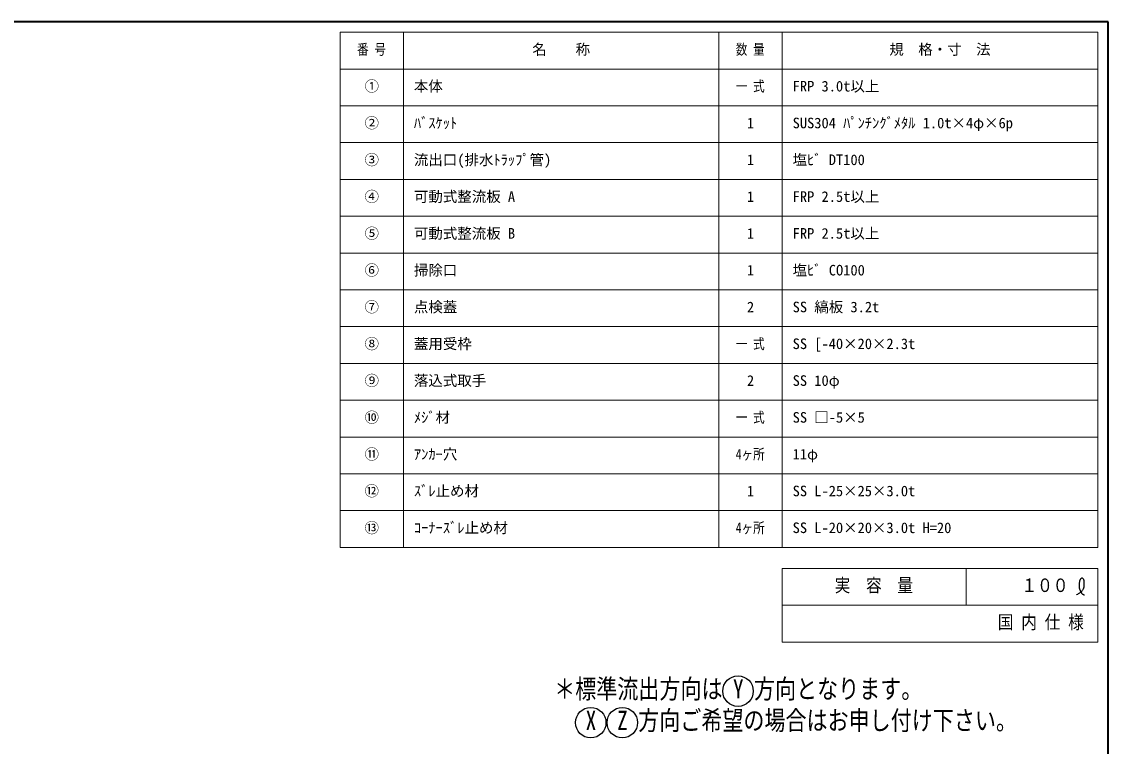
# Model space of a CAD drawing. Units: millimetres at full size, sheet at 1:10; details may follow other scales. Extents: x -2096 to 1954, y -1408 to 1402.
# Drawn here: x -111 to 1954, y 23 to 1402 of the extents above; entities that cross this region are included whole.
import ezdxf
from ezdxf.enums import TextEntityAlignment as Align

# ---------------------------------------------------------------- set-up
doc = ezdxf.new("R2010")
doc.units = ezdxf.units.MM
doc.header["$LTSCALE"] = 10
doc.layers.add('0-0_ﾚｲﾔ1', color=4, linetype='Continuous', lineweight=9)
doc.styles.add('ＭＳ ゴシック', font='')
doc.styles.get('ＭＳ ゴシック').set_extended_font_data('MS Gothic')

msp = doc.modelspace()

# ---------------------------------------------------------------- linework, layer by layer
at = {"layer": '0-0_ﾚｲﾔ1', "color": 1, "lineweight": 40}
for p, q in [((1954.43, 1401.51), (-2095.57, 1401.51)), ((1954.43, -1408.49), (1954.43, 1401.51))]:
    msp.add_line(p, q, dxfattribs=at)
at = {"layer": '0-0_ﾚｲﾔ1', "color": 3, "lineweight": 18}
for p, q in [((1934.43, 1381.51), (494.43, 1381.51)), ((614.43, 401.51), (614.43, 1381.51)), ((1214.43, 401.51), (1214.43, 1381.51)), ((1334.43, 401.51), (1334.43, 1381.51)), ((1934.43, 401.51), (1934.43, 1381.51)), ((1934.43, 1311.51), (494.43, 1311.51)), ((1934.43, 1241.51), (494.43, 1241.51)), ((1934.43, 1171.51), (494.43, 1171.51)), ((1934.43, 1101.51), (494.43, 1101.51)), ((1934.43, 1031.51), (494.43, 1031.51)), ((1934.43, 961.51), (494.43, 961.51)), ((1934.43, 891.51), (494.43, 891.51)), ((1934.43, 821.51), (494.43, 821.51)), ((1934.43, 751.51), (494.43, 751.51)), ((1934.43, 681.51), (494.43, 681.51)), ((1934.43, 611.51), (494.43, 611.51)), ((1934.43, 541.51), (494.43, 541.51)), ((1934.43, 471.51), (494.43, 471.51)), ((1334.43, 361.51), (1934.43, 361.51)), ((1334.43, 361.51), (1334.43, 221.51)), ((1684.43, 361.51), (1684.43, 291.51)), ((1934.43, 361.51), (1934.43, 221.51)), ((1334.43, 291.51), (1934.43, 291.51)), ((1334.43, 221.51), (1934.43, 221.51))]:
    msp.add_line(p, q, dxfattribs=at)
msp.add_lwpolyline([(1934.43, 401.51), (494.43, 401.51), (494.43, 1381.51)], dxfattribs=at)
at = {"layer": '0-0_ﾚｲﾔ1', "color": 5, "lineweight": 25}
for points in [[(1894.13, 311.5), (1894.95, 311.97), (1896.35, 312.79), (1897.74, 313.63), (1899.11, 314.5), (1900.45, 315.41), (1901.76, 316.39), (1902.49, 316.99), (1903.03, 317.45), (1903.94, 318.29), (1904.8, 319.17), (1905.59, 320.1), (1906.32, 321.08), (1906.96, 322.12), (1907.29, 322.74), (1907.52, 323.25), (1907.88, 324.15), (1908.18, 325.08), (1908.42, 326.02), (1908.6, 326.98), (1908.74, 327.94), (1908.8, 328.5), (1908.84, 329.07), (1908.88, 330.07), (1908.89, 331.07), (1908.88, 332.06), (1908.85, 333.06), (1908.81, 334.07), (1908.8, 334.66), (1908.78, 335.28), (1908.74, 336.35), (1908.65, 337.42), (1908.49, 338.46), (1908.2, 339.47), (1907.76, 340.43), (1907.43, 340.97), (1907.21, 341.25), (1906.79, 341.72), (1906.32, 342.13), (1905.82, 342.47)], [(1905.82, 342.47), (1905.28, 342.72), (1904.73, 342.86), (1904.41, 342.89), (1904.14, 342.87), (1903.69, 342.77), (1903.24, 342.59), (1902.81, 342.35), (1902.4, 342.06), (1902.01, 341.72), (1901.81, 341.52), (1901.52, 341.19), (1901.09, 340.6), (1900.73, 339.97), (1900.43, 339.32), (1900.19, 338.64), (1899.99, 337.95), (1899.89, 337.54), (1899.78, 337.03), (1899.62, 336.15), (1899.5, 335.26), (1899.4, 334.37), (1899.32, 333.48), (1899.25, 332.58), (1899.2, 332.06), (1899.15, 331.44), (1899.06, 330.37), (1898.99, 329.29), (1898.94, 328.22), (1898.94, 327.16), (1899, 326.1), (1899.07, 325.48), (1899.15, 324.95), (1899.33, 324.04), (1899.56, 323.14), (1899.84, 322.24), (1900.15, 321.36), (1900.5, 320.5), (1900.71, 320), (1900.87, 319.64)], [(1900.87, 319.64), (1901.16, 319.03), (1901.45, 318.43), (1901.76, 317.83), (1902.09, 317.23), (1902.43, 316.64), (1902.63, 316.3), (1902.87, 315.9), (1903.31, 315.23), (1903.78, 314.57), (1904.29, 313.95), (1904.83, 313.38), (1905.42, 312.87), (1905.78, 312.6), (1906.09, 312.4), (1906.66, 312.1), (1907.24, 311.84), (1907.85, 311.61), (1908.48, 311.4), (1909.11, 311.2), (1909.48, 311.09)]]:
    msp.add_lwpolyline(points, dxfattribs=at)
for centre in [(1250.6, 128.18), (970.6, 68.18), (1030.6, 68.18)]:
    msp.add_circle(centre, 29, dxfattribs=at)

# ---------------------------------------------------------------- texts
at = {"layer": '0-0_ﾚｲﾔ1', "color": 7, "style": 'ＭＳ ゴシック'}
for s, height, width, p in [('番 号', 20.16, 0.8, (526.3, 1332.76)), ('数 量', 20.16, 0.8, (1246.3, 1332.76)), ('一 式', 20.16, 0.8, (1246.3, 1262.76)), ('一 式', 20.16, 0.8, (1246.3, 772.76)), ('一 式', 20.16, 0.8, (1246.3, 632.76)), ('4ヶ所', 20.16, 0.8, (1246.3, 562.76)), ('4ヶ所', 20.16, 0.8, (1246.3, 422.76)), ('実\u3000容\u3000量', 25.66, 0.85, (1434.43, 309.01)), ('１００', 25.66, 0.85, (1789.43, 309.01)), ('国 内 仕 様', 25.66, 0.85, (1744.43, 239.01)), ('＊標準流出方向は Y 方向となります。', 36.66, 0.8, (901.1, 103.18)), (' X  Z 方向ご希望の場合はお申し付け下さい。', 36.66, 0.8, (941.1, 43.18))]:
    msp.add_text(s, height=height, dxfattribs=dict(at, width=width)).set_placement(p, align=Align.BOTTOM_LEFT)
for s, p in [('名\u3000\u3000称', (859.43, 1332.76)), ('規\u3000格・寸\u3000法', (1538.18, 1332.76)), ('①', (540.68, 1262.76)), ('本体', (634.43, 1262.76)), ('FRP 3.0t以上', (1354.43, 1262.76)), ('②', (540.68, 1192.76)), ('ﾊﾞｽｹｯﾄ', (634.43, 1192.76)), ('SUS304 ﾊﾟﾝﾁﾝｸﾞﾒﾀﾙ 1.0t×4φ×6p', (1354.43, 1192.76)), ('1', (1267.55, 1192.76)), ('③', (540.68, 1122.76)), ('流出口(排水ﾄﾗｯﾌﾟ管)', (634.43, 1122.76)), ('1', (1267.55, 1122.76)), ('塩ﾋﾞ DT100', (1354.43, 1122.76)), ('④', (540.68, 1052.76)), ('可動式整流板 A', (634.43, 1052.76)), ('1', (1267.55, 1052.76)), ('FRP 2.5t以上', (1354.43, 1052.76)), ('⑤', (540.68, 982.76)), ('可動式整流板 B', (634.43, 982.76)), ('1', (1267.55, 982.76)), ('FRP 2.5t以上', (1354.43, 982.76)), ('⑥', (540.68, 912.76)), ('掃除口', (634.43, 912.76)), ('1', (1267.55, 912.76)), ('塩ﾋﾞ CO100', (1354.43, 912.76)), ('⑦', (540.68, 842.76)), ('点検蓋', (634.43, 842.76)), ('2', (1267.55, 842.76)), ('SS 縞板 3.2t', (1354.43, 842.76)), ('⑧', (540.68, 772.76)), ('蓋用受枠', (634.43, 772.76)), ('SS [-40×20×2.3t', (1354.43, 772.76)), ('⑨', (540.68, 702.76)), ('落込式取手', (634.43, 702.76)), ('2', (1267.55, 702.76)), ('SS 10φ', (1354.43, 702.76)), ('⑩', (540.68, 632.76)), ('ﾒｼﾞ材', (634.43, 632.76)), ('SS □-5×5', (1354.43, 632.76)), ('⑪', (540.68, 562.76)), ('ｱﾝｶｰ穴', (634.43, 562.76)), ('11φ', (1354.43, 562.76)), ('⑫', (540.68, 492.76)), ('ｽﾞﾚ止め材', (634.43, 492.76)), ('1', (1267.55, 492.76)), ('SS L-25×25×3.0t', (1354.43, 492.76)), ('⑬', (540.68, 422.76)), ('ｺｰﾅｰｽﾞﾚ止め材', (634.43, 422.76)), ('SS L-20×20×3.0t H=20', (1354.43, 422.76))]:
    msp.add_text(s, height=20.16, dxfattribs=at).set_placement(p, align=Align.BOTTOM_LEFT)

doc.saveas('drawing.dxf')
